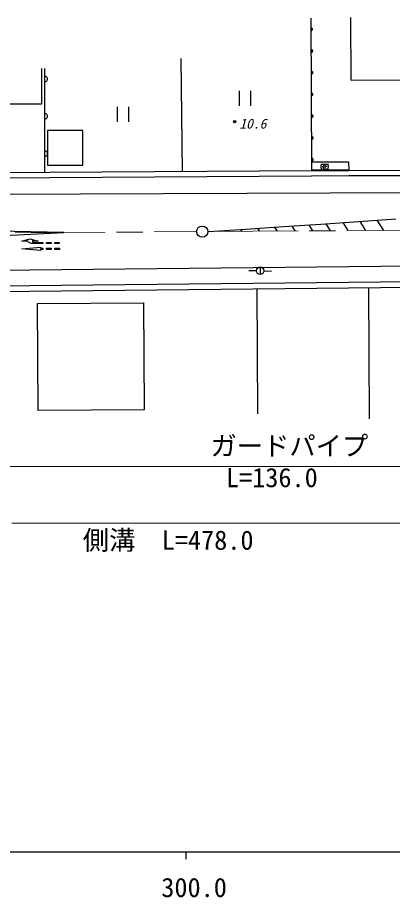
# Model space of a CAD drawing. Units: millimetres, scale not verified. Extents: x 40000 to 680000, y 20000 to 380000.
# Drawn here: x 345602 to 395468, y 198923 to 316047 of the extents above; entities that cross this region are included whole.
import ezdxf
from ezdxf.enums import TextEntityAlignment as Align

# ---------------------------------------------------------------- set-up
doc = ezdxf.new("R2010")
doc.units = ezdxf.units.MM
doc.header["$LTSCALE"] = 1000
doc.linetypes.add('CHAIN', pattern=[18.5, 12, -1.5, 3.5, -1.5])
for name, color, linetype, lineweight in [('M-BGD', 7, 'Continuous', 25), ('M-BMK', 2, 'CHAIN', 13), ('M-BMK-SRVR', 3, 'Continuous', 25), ('M-STR-HTXT', 7, 'Continuous', 13), ('M-TTL-BAND', 7, 'Continuous', 25)]:
    doc.layers.add(name, color=color, linetype=linetype, lineweight=lineweight)
doc.styles.add('ＭＳ ゴシック', font='')
doc.styles.get('ＭＳ ゴシック').set_extended_font_data('MS Gothic')

msp = doc.modelspace()

# ---------------------------------------------------------------- linework, layer by layer
at = {"layer": 'M-BGD'}
for p, q in [((384600, 315950), (384693, 295688)), ((389978, 307701), (389936, 316047)), ((384605, 314753), (384663, 314733)), ((384665, 314272), (384607, 314253)), ((384663, 314733), (384712, 314703)), ((384713, 314302), (384665, 314272)), ((384712, 314703), (384767, 314656)), ((384768, 314351), (384713, 314302)), ((384767, 314656), (384797, 314601)), ((384798, 314406), (384768, 314351)), ((384797, 314601), (384815, 314543)), ((384815, 314465), (384798, 314406)), ((384815, 314543), (384815, 314465)), ((384618, 311858), (384676, 311839)), ((384676, 311839), (384725, 311809)), ((384725, 311809), (384780, 311762)), ((384780, 311762), (384810, 311707)), ((384810, 311707), (384828, 311648)), ((384829, 311570), (384811, 311512)), ((384828, 311648), (384829, 311570)), ((367319, 310623), (367497, 295574)), ((384678, 311377), (384621, 311358)), ((384727, 311408), (384678, 311377)), ((384782, 311457), (384727, 311408)), ((384811, 311512), (384782, 311457)), ((348772, 309280), (348795, 304536)), ((349218, 295453), (349217, 309280)), ((349218, 308276), (349310, 308244)), ((349310, 308244), (349388, 308196)), ((349388, 308196), (349476, 308120)), ((349476, 308120), (349524, 308032)), ((384632, 308964), (384689, 308944)), ((384691, 308483), (384634, 308464)), ((384689, 308944), (384738, 308914)), ((384740, 308513), (384691, 308483)), ((384738, 308914), (384793, 308867)), ((384795, 308562), (384740, 308513)), ((384793, 308867), (384824, 308812)), ((384825, 308617), (384795, 308562)), ((384824, 308812), (384841, 308753)), ((384842, 308676), (384825, 308617)), ((384841, 308753), (384842, 308676)), ((349310, 307506), (349218, 307476)), ((349388, 307554), (349310, 307506)), ((349476, 307632), (349388, 307554)), ((349524, 307720), (349476, 307632)), ((349524, 308032), (349552, 307938)), ((349552, 307814), (349524, 307720)), ((349552, 307938), (349552, 307814)), ((389978, 307701), (401060, 307776)), ((375099, 306281), (375099, 304281)), ((376634, 304281), (376634, 306281)), ((384645, 306069), (384703, 306050)), ((384703, 306050), (384751, 306020)), ((384751, 306020), (384807, 305973)), ((384807, 305973), (384837, 305918)), ((384838, 305723), (384808, 305668)), ((384837, 305918), (384855, 305859)), ((384855, 305781), (384838, 305723)), ((384855, 305859), (384855, 305781)), ((348795, 304536), (338635, 304485)), ((384705, 305588), (384647, 305569)), ((384753, 305619), (384705, 305588)), ((384808, 305668), (384753, 305619)), ((358865, 304152), (358865, 302152)), ((360400, 302152), (360400, 304152)), ((349218, 303307), (349310, 303275)), ((349310, 302537), (349218, 302507)), ((349310, 303275), (349388, 303227)), ((349388, 302585), (349310, 302537)), ((349388, 303227), (349476, 303151)), ((349476, 302663), (349388, 302585)), ((349476, 303151), (349524, 303063)), ((349524, 302751), (349476, 302663)), ((349524, 303063), (349552, 302969)), ((349552, 302845), (349524, 302751)), ((349552, 302969), (349552, 302845)), ((384658, 303175), (384716, 303155)), ((384718, 302694), (384661, 302675)), ((384716, 303155), (384765, 303125)), ((384767, 302724), (384718, 302694)), ((384765, 303125), (384820, 303078)), ((384821, 302773), (384767, 302724)), ((384820, 303078), (384850, 303023)), ((384851, 302828), (384821, 302773)), ((384850, 303023), (384868, 302964)), ((384868, 302887), (384851, 302828)), ((384868, 302964), (384868, 302887)), ((349593, 301008), (349593, 296391)), ((354279, 301008), (349593, 301008)), ((354279, 296391), (354279, 301008)), ((384672, 300280), (384729, 300260)), ((384729, 300260), (384778, 300231)), ((384778, 300231), (384833, 300183)), ((384835, 299878), (384780, 299829)), ((384833, 300183), (384864, 300129)), ((384864, 299934), (384835, 299878)), ((384864, 300129), (384881, 300070)), ((384882, 299992), (384864, 299934)), ((384881, 300070), (384882, 299992)), ((384731, 299799), (384674, 299780)), ((384780, 299829), (384731, 299799)), ((349218, 298338), (349310, 298306)), ((349310, 297568), (349218, 297538)), ((349310, 298306), (349388, 298258)), ((349388, 297616), (349310, 297568)), ((349388, 298258), (349476, 298182)), ((349476, 297694), (349388, 297616)), ((349476, 298182), (349524, 298094)), ((349524, 297782), (349476, 297694)), ((349524, 298094), (349552, 298000)), ((349552, 297876), (349524, 297782)), ((349552, 298000), (349552, 297876)), ((349593, 296391), (354279, 296391)), ((384685, 297386), (384742, 297366)), ((384745, 296905), (384687, 296886)), ((384689, 296838), (389647, 296855)), ((384742, 297366), (384791, 297336)), ((384793, 296935), (384745, 296905)), ((384791, 297336), (384847, 297289)), ((384848, 296984), (384793, 296935)), ((384847, 297289), (384877, 297234)), ((384878, 297039), (384848, 296984)), ((384877, 297234), (384895, 297175)), ((384895, 297098), (384878, 297039)), ((384895, 297175), (384895, 297098)), ((385967, 296370), (385959, 296268)), ((385979, 296443), (385967, 296370)), ((385997, 296518), (385979, 296443)), ((386029, 296593), (385997, 296518)), ((386799, 296493), (386114, 296493)), ((386314, 296593), (386314, 296410)), ((386362, 296345), (386314, 296285)), ((386484, 296343), (386484, 295908)), ((386609, 296405), (386609, 296593)), ((386907, 296515), (386879, 296593)), ((386927, 296450), (386907, 296515)), ((386944, 296373), (386927, 296450)), ((386952, 296275), (386944, 296373)), ((389647, 296855), (389651, 295705)), ((317340, 295242), (384693, 295688)), ((384692, 295788), (389651, 295805)), ((384693, 295688), (389651, 295705)), ((385959, 296268), (385959, 296168)), ((385959, 296168), (385964, 296083)), ((385964, 296083), (385982, 295990)), ((385982, 295990), (385999, 295923)), ((385999, 295923), (386029, 295843)), ((386199, 296200), (386114, 296158)), ((386259, 296240), (386199, 296200)), ((386314, 296285), (386259, 296240)), ((386277, 296255), (386277, 295845)), ((386587, 296165), (386482, 296130)), ((386484, 295908), (386487, 295878)), ((386487, 295878), (386509, 295848)), ((386509, 295848), (386544, 295843)), ((386544, 295843), (386749, 295843)), ((386694, 296218), (386587, 296165)), ((386759, 296268), (386694, 296218)), ((386749, 295843), (386782, 295853)), ((386782, 295853), (386797, 295878)), ((386797, 295878), (386797, 295968)), ((386879, 295843), (386909, 295923)), ((386909, 295923), (386927, 296000)), ((386927, 296000), (386939, 296078)), ((386939, 296078), (386952, 296170)), ((386952, 296170), (386952, 296275)), ((389651, 295705), (396955, 295729)), ((317519, 294543), (384695, 294988)), ((384695, 294988), (389653, 295005)), ((389653, 295005), (396955, 295029)), ((461774, 292989), (320771, 292397)), ((351732, 287433), (291723, 288532)), ((375986, 287889), (380974, 288220)), ((379803, 288142), (380130, 287623)), ((380974, 288220), (385952, 288557)), ((382072, 288294), (382486, 287639)), ((384341, 288447), (384842, 287655)), ((385952, 288557), (390939, 288905)), ((386608, 288603), (387197, 287670)), ((388875, 288760), (389553, 287686)), ((390939, 288905), (395916, 289262)), ((391139, 288919), (391908, 287702)), ((393402, 289082), (394264, 287717)), ((316743, 285699), (351732, 287433)), ((371008, 287562), (375986, 287889)), ((375261, 287841), (375419, 287592)), ((377532, 287991), (377775, 287607)), ((346146, 286273), (347246, 286573)), ((346946, 286273), (346146, 286273)), ((347005, 286214), (346946, 286273)), ((347067, 286160), (347005, 286214)), ((347137, 286109), (347067, 286160)), ((347235, 286052), (347137, 286109)), ((347334, 286008), (347235, 286052)), ((347246, 286573), (348346, 286273)), ((347446, 285973), (347334, 286008)), ((348946, 285973), (347446, 285973)), ((348346, 286273), (347546, 286273)), ((347555, 286259), (347624, 286180)), ((347624, 286180), (347696, 286123)), ((347696, 286123), (348946, 286123)), ((348946, 286123), (348946, 285973)), ((349446, 285973), (349446, 286123)), ((349446, 286123), (350046, 286123)), ((350046, 285973), (349446, 285973)), ((350046, 286123), (350046, 285973)), ((350546, 285973), (350546, 286123)), ((350546, 286123), (351146, 286123)), ((351146, 285973), (350546, 285973)), ((351146, 286123), (351146, 285973)), ((346159, 285261), (348659, 285486)), ((348659, 285036), (346159, 285261)), ((348659, 285486), (348659, 285336)), ((348659, 285336), (348959, 285336)), ((348959, 285186), (348659, 285186)), ((348659, 285186), (348659, 285036)), ((348959, 285336), (348959, 285186)), ((349459, 285186), (349459, 285336)), ((349459, 285336), (350059, 285336)), ((350059, 285186), (349459, 285186)), ((350059, 285336), (350059, 285186)), ((350559, 285186), (350559, 285336)), ((350559, 285336), (351159, 285336)), ((351159, 285186), (350559, 285186)), ((351159, 285336), (351159, 285186)), ((326329, 282241), (461100, 283628)), ((377376, 282350), (376376, 282350)), ((377876, 282847), (377876, 281852)), ((378375, 282329), (379375, 282289)), ((458824, 281499), (321208, 280055)), ((321329, 279357), (458487, 280796)), ((377566, 263314), (377476, 279946)), ((392435, 262632), (392341, 280102)), ((348254, 278004), (362334, 278091)), ((348343, 263751), (348254, 278004)), ((362334, 278091), (362422, 263838)), ((362422, 263838), (348343, 263751))]:
    msp.add_line(p, q, dxfattribs=at)
for centre, radius in [((374474, 302207), 150), ((374474, 302207), 131), ((374474, 302207), 112), ((374474, 302207), 93.8), ((374474, 302207), 75), ((374474, 302207), 56.2), ((374475, 302207), 37.5), ((374474, 302207), 18.8), ((377876, 282350), 498)]:
    msp.add_circle(centre, radius, dxfattribs=at)
at = {"layer": 'M-BMK'}
for p, q in [((370913, 287561), (467999, 288210)), ((271269, 286896), (369413, 287551))]:
    msp.add_line(p, q, dxfattribs=at)
at = {"layer": 'M-BMK-SRVR'}
msp.add_circle((370163, 287557), 746, dxfattribs=at)
at = {"layer": 'M-STR-HTXT'}
for p, q in [((344319, 256294), (459443, 256294)), ((344839, 248749), (527123, 248749))]:
    msp.add_line(p, q, dxfattribs=at)
at = {"layer": 'M-TTL-BAND'}
for p, q in [((40000, 205000), (579000, 205000)), ((368000, 205000), (368000, 204000))]:
    msp.add_line(p, q, dxfattribs=at)

# ---------------------------------------------------------------- texts
at = {"layer": 'M-BGD', "style": 'ＭＳ ゴシック', "oblique": 15}
msp.add_text('10.6', height=1320, dxfattribs=at).set_placement((375103, 300871), align=Align.BOTTOM_LEFT)
at = {"layer": 'M-STR-HTXT', "style": 'ＭＳ ゴシック'}
for s, p in [('ガードパイプ', (371259, 256984)), ('L=136.0', (373322, 252763)), ('側溝\u3000L=478.0', (354276, 244432))]:
    msp.add_text(s, height=2566, dxfattribs=at).set_placement(p, align=Align.BOTTOM_LEFT)
at = {"layer": 'M-TTL-BAND', "style": 'ＭＳ ゴシック'}
msp.add_text('300.0', height=2566, dxfattribs=at).set_placement((364719, 198195), align=Align.BOTTOM_LEFT)

doc.saveas('drawing.dxf')
